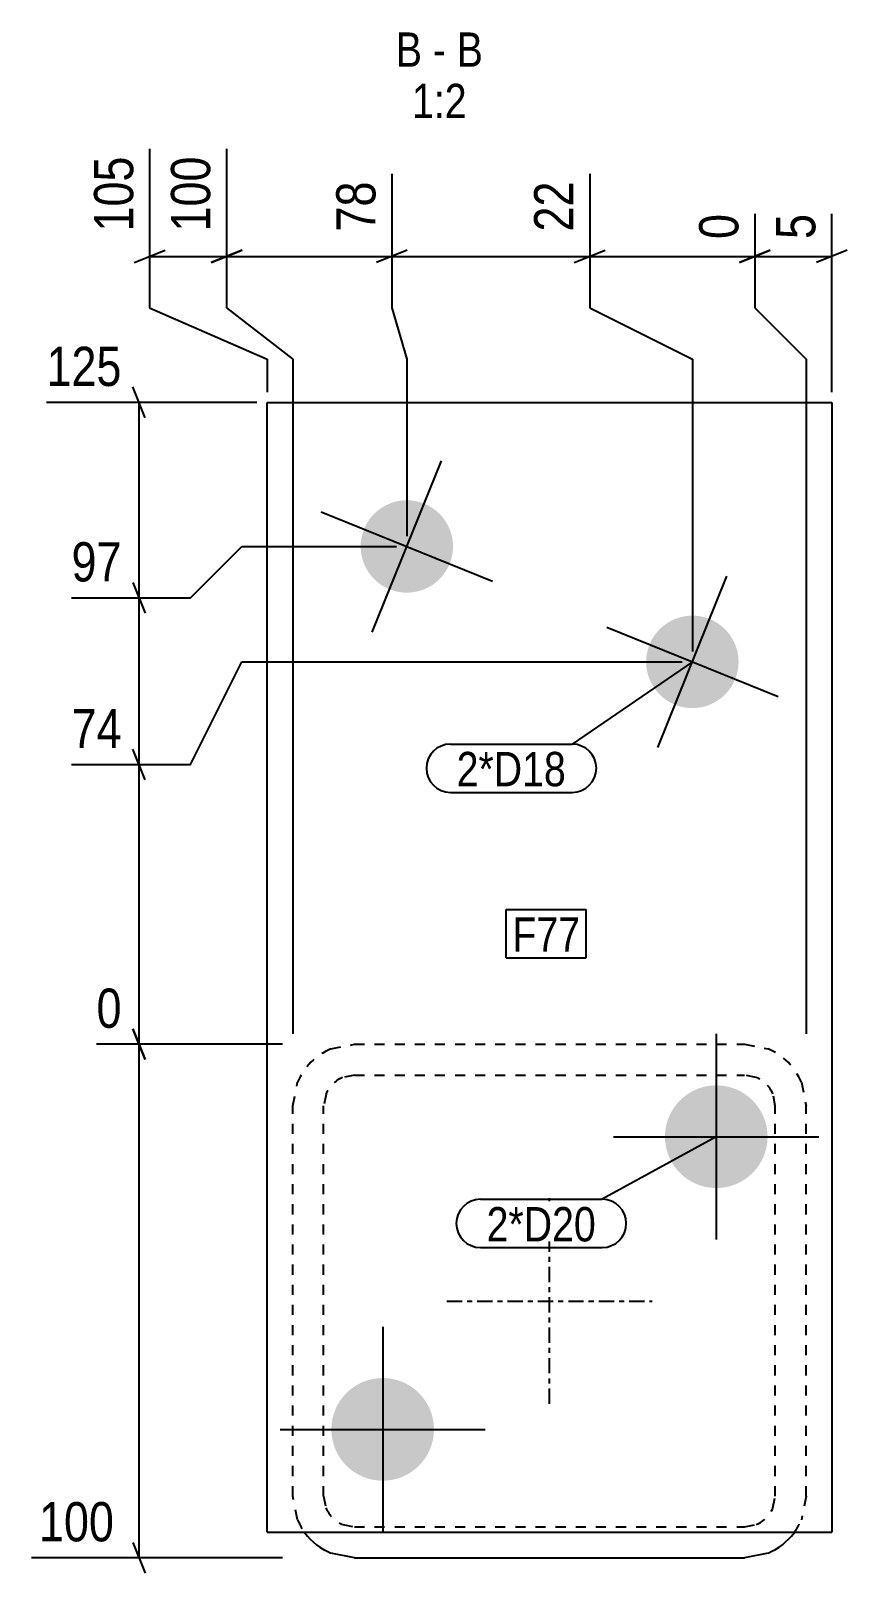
# Model space of a CAD drawing. Header units: millimetres. Extents: x 10 to 27817, y -3 to 621.
# Drawn here: x 6308.6 to 6467.7, y 4.8 to 305.2 of the extents above; entities that cross this region are included whole.
import ezdxf

# ---------------------------------------------------------------- set-up
doc = ezdxf.new("R2010")
doc.units = ezdxf.units.MM
doc.linetypes.add('DXK_LINE_DOT2', pattern=[3.9198, 1.9599, -1.9599])
doc.linetypes.add('DXK_LINE_DOT3', pattern=[5.9187, 2.979, -0.9799, 0.9799, -0.9799])
for name, color, linetype in [('MÅLSÆTNING', 7, 'Continuous'), ('STÅL', 7, 'Continuous'), ('TEKST', 7, 'Continuous')]:
    doc.layers.add(name, color=color, linetype=linetype)
doc.styles.add('Arial Narrow', font='ARIALN.TTF', dxfattribs={"height": 0.2})

msp = doc.modelspace()

# ---------------------------------------------------------------- hatches: boundary and pattern name
at = {"layer": 'STÅL', "linetype": 'Continuous'}
for points in [[(6385.24, 213.09, -1), (6378.5, 196.4, -1)], [(6440.87, 190.61, -1), (6434.13, 173.92, -1)], [(6452.16, 89.8, -1), (6432.16, 89.8, -1)], [(6387.16, 32.8, -1), (6367.16, 32.8, -1)]]:
    msp.add_hatch(color=96, dxfattribs=at).paths.add_polyline_path(points)

# ---------------------------------------------------------------- linework, layer by layer
at = {"layer": 'MÅLSÆTNING', "color": 7, "linetype": 'Continuous'}
for p, q in [((6331.75, 282.16), (6331.75, 251.22)), ((6346.75, 282.16), (6346.75, 251.22)), ((6346.75, 282.16), (6346.75, 251.22)), ((6378.95, 277.28), (6378.95, 251.22)), ((6378.95, 277.28), (6378.95, 251.22)), ((6417.5, 277.28), (6417.5, 251.22)), ((6417.5, 277.28), (6417.5, 251.22)), ((6449.66, 269.49), (6449.66, 251.22)), ((6449.66, 269.49), (6449.66, 251.22)), ((6464.66, 234.8), (6464.66, 269.49)), ((6328.75, 260.02), (6334.75, 262.42)), ((6343.75, 260.02), (6349.75, 262.42)), ((6349.75, 262.42), (6343.75, 260.02)), ((6381.95, 262.42), (6375.95, 260.02)), ((6381.95, 262.42), (6375.95, 260.02)), ((6414.5, 260.02), (6420.5, 262.42)), ((6414.5, 260.02), (6420.5, 262.42)), ((6446.66, 260.02), (6452.66, 262.42)), ((6467.66, 262.42), (6461.66, 260.02)), ((6331.75, 261.22), (6346.75, 261.22)), ((6346.75, 261.22), (6378.95, 261.22)), ((6378.95, 261.22), (6417.5, 261.22)), ((6417.5, 261.22), (6449.66, 261.22)), ((6449.66, 261.22), (6464.66, 261.22)), ((6331.75, 251.22), (6354.66, 241.22)), ((6346.75, 251.22), (6359.66, 241.22)), ((6346.75, 251.22), (6359.66, 241.22)), ((6378.95, 251.22), (6381.87, 241.22)), ((6378.95, 251.22), (6381.87, 241.22)), ((6417.5, 251.22), (6437.5, 241.22)), ((6417.5, 251.22), (6437.5, 241.22)), ((6449.66, 251.22), (6459.66, 241.22)), ((6449.66, 251.22), (6459.66, 241.22)), ((6354.66, 241.22), (6354.66, 234.8)), ((6359.66, 241.22), (6359.66, 109.8)), ((6359.66, 241.22), (6359.66, 109.8)), ((6381.87, 241.22), (6381.87, 206.74)), ((6381.87, 241.22), (6381.87, 206.74)), ((6437.5, 241.22), (6437.5, 184.27)), ((6437.5, 241.22), (6437.5, 184.27)), ((6459.66, 241.22), (6459.66, 109.8)), ((6459.66, 241.22), (6459.66, 109.8)), ((6330.89, 229.8), (6328.49, 235.8)), ((6352.66, 232.8), (6311.66, 232.8)), ((6329.69, 194.74), (6329.69, 232.8)), ((6339.69, 194.74), (6349.69, 204.74)), ((6339.69, 194.74), (6349.69, 204.74)), ((6349.69, 204.74), (6379.87, 204.74)), ((6349.69, 204.74), (6379.87, 204.74)), ((6328.49, 197.74), (6330.89, 191.74)), ((6328.49, 197.74), (6330.89, 191.74)), ((6316.54, 194.74), (6339.69, 194.74)), ((6316.54, 194.74), (6339.69, 194.74)), ((6329.69, 162.27), (6329.69, 194.74)), ((6339.69, 162.27), (6349.69, 182.27)), ((6339.69, 162.27), (6349.69, 182.27)), ((6349.69, 182.27), (6435.5, 182.27)), ((6349.69, 182.27), (6435.5, 182.27)), ((6330.89, 159.27), (6328.49, 165.27)), ((6330.89, 159.27), (6328.49, 165.27)), ((6316.54, 162.27), (6339.69, 162.27)), ((6316.54, 162.27), (6339.69, 162.27)), ((6329.69, 107.8), (6329.69, 162.27)), ((6328.49, 110.8), (6330.89, 104.8)), ((6330.89, 104.8), (6328.49, 110.8)), ((6357.66, 107.8), (6321.41, 107.8)), ((6357.66, 107.8), (6321.41, 107.8)), ((6329.69, 7.8), (6329.69, 107.8)), ((6328.49, 10.8), (6330.89, 4.8)), ((6357.66, 7.8), (6308.75, 7.8))]:
    msp.add_line(p, q, dxfattribs=at)
at = {"layer": 'STÅL', "color": 2, "linetype": 'Continuous'}
for p, q in [((6354.66, 12.8), (6354.66, 232.8)), ((6354.66, 232.8), (6464.66, 232.8)), ((6464.66, 232.8), (6464.66, 12.8)), ((6354.66, 12.8), (6464.66, 12.8)), ((6371.66, 7.8), (6367.07, 8.71)), ((6371.66, 7.8), (6447.66, 7.8)), ((6452.26, 8.71), (6447.66, 7.8))]:
    msp.add_line(p, q, dxfattribs=at)
at = {"layer": 'STÅL', "color": 96, "linetype": 'Continuous'}
for p, q in [((6375.12, 188.05), (6388.61, 221.43)), ((6365.18, 211.49), (6398.56, 198)), ((6430.75, 165.58), (6444.24, 198.96)), ((6420.81, 189.01), (6454.19, 175.52)), ((6442.16, 109.8), (6442.16, 69.8)), ((6422.16, 89.8), (6462.16, 89.8)), ((6377.16, 52.8), (6377.16, 12.8)), ((6357.16, 32.8), (6397.16, 32.8))]:
    msp.add_line(p, q, dxfattribs=at)
at = {"layer": 'STÅL', "color": 7, "linetype": 'DXK_LINE_DOT2'}
for p, q in [((6367.07, 106.89), (6371.66, 107.8)), ((6371.66, 107.8), (6447.66, 107.8)), ((6447.66, 107.8), (6452.26, 106.89)), ((6359.66, 95.8), (6360.58, 100.39)), ((6371.66, 101.8), (6369.37, 101.34)), ((6371.66, 101.8), (6447.66, 101.8)), ((6449.96, 101.34), (6447.66, 101.8)), ((6458.75, 100.39), (6459.66, 95.8)), ((6366.12, 98.1), (6365.66, 95.8)), ((6453.66, 95.8), (6453.21, 98.1)), ((6359.66, 19.8), (6359.66, 95.8)), ((6365.66, 19.8), (6365.66, 95.8)), ((6453.66, 19.8), (6453.66, 95.8)), ((6459.66, 19.8), (6459.66, 95.8)), ((6360.58, 15.21), (6359.66, 19.8)), ((6365.66, 19.8), (6366.12, 17.5)), ((6453.21, 17.5), (6453.66, 19.8)), ((6459.66, 19.8), (6458.75, 15.21)), ((6369.37, 14.26), (6371.66, 13.8)), ((6371.66, 13.8), (6447.66, 13.8)), ((6447.66, 13.8), (6449.96, 14.26))]:
    msp.add_line(p, q, dxfattribs=at)
at = {"layer": 'STÅL', "color": 7, "linetype": 'DXK_LINE_DOT3'}
for p, q in [((6409.66, 37.8), (6409.66, 77.8)), ((6389.66, 57.8), (6429.66, 57.8))]:
    msp.add_line(p, q, dxfattribs=at)
at = {"layer": 'STÅL', "color": 7, "linetype": 'DXK_LINE_DOT2'}
for centre, radius, start, end in [((6371.66, 95.8), 12, 112.5, 157.5), ((6447.66, 95.8), 12, 22.5, 67.5), ((6371.66, 95.8), 6, 112.5, 157.5), ((6447.66, 95.8), 6, 22.5, 67.5), ((6371.66, 19.8), 12, 202.5, 216.4486), ((6371.66, 19.8), 6, 202.5, 247.5), ((6447.66, 19.8), 6, 292.5, 337.5), ((6447.66, 19.8), 12, 323.5514, 337.5)]:
    msp.add_arc(centre, radius, start, end, dxfattribs=at)
at = {"layer": 'STÅL', "color": 2, "linetype": 'Continuous'}
for centre, start, end in [((6371.66, 19.8), 216.4486, 247.5), ((6447.66, 19.8), 292.5, 323.5514)]:
    msp.add_arc(centre, 12, start, end, dxfattribs=at)

# ---------------------------------------------------------------- wipeouts: each hides what was drawn before it
at = {"color": 0, "linetype": 'Continuous'}
for points, layer in [([(6330.15, 282.3), (6318.95, 282.3), (6318.95, 264.48), (6330.15, 264.48)], 'MÅLSÆTNING'), ([(6345.15, 282.3), (6333.95, 282.3), (6333.95, 264.48), (6345.15, 264.48)], 'MÅLSÆTNING'), ([(6377.35, 277.43), (6366.15, 277.43), (6366.15, 264.48), (6377.35, 264.48)], 'MÅLSÆTNING'), ([(6415.9, 277.43), (6404.7, 277.43), (6404.7, 264.48), (6415.9, 264.48)], 'MÅLSÆTNING'), ([(6326.43, 9.4), (6326.43, 20.6), (6308.6, 20.6), (6308.6, 9.4)], 'MÅLSÆTNING'), ([(6384.83, 298.16), (6384.83, 305.16), (6379.72, 305.16), (6379.72, 298.16)], 'TEKST'), ([(6389.48, 298.16), (6389.48, 305.16), (6386.93, 305.16), (6386.93, 298.16)], 'TEKST'), ([(6396.69, 298.16), (6396.69, 305.16), (6391.58, 305.16), (6391.58, 298.16)], 'TEKST'), ([(6393.54, 288.16), (6393.54, 295.16), (6382.87, 295.16), (6382.87, 288.16)], 'TEKST')]:
    msp.add_wipeout(points, dxfattribs=at).dxf.layer = layer
at = {"color": 0}
for points in [[(6412.89, 158.05), (6412.89, 165.05), (6391.57, 165.05), (6391.57, 158.05)], [(6415.63, 125.83), (6415.63, 132.83), (6402.42, 132.83), (6402.42, 125.83)]]:
    msp.add_wipeout(points, dxfattribs=at).dxf.layer = 'TEKST'

# ---------------------------------------------------------------- next in the draw order: texts
at = {"layer": 'MÅLSÆTNING', "color": 3, "linetype": 'Continuous', "style": 'Arial Narrow'}
for s, p in [('105', (6328.55, 266.08)), ('100', (6343.55, 266.08)), ('78', (6375.75, 266.08)), ('22', (6414.3, 266.08))]:
    msp.add_text(s, height=7.635, rotation=90.0002, dxfattribs=at).set_placement(p)
msp.add_text('100', height=7.635, dxfattribs=at).set_placement((6310.2, 11))
at = {"layer": 'TEKST', "color": 3, "linetype": 'Continuous', "style": 'Arial Narrow'}
for s, height, p in [('B', 6.68, (6379.72, 298.16)), ('B', 6.68, (6391.58, 298.16)), ('-', 6.68, (6386.93, 298.16)), ('1:2', 6.681, (6382.87, 288.16))]:
    msp.add_text(s, height=height, dxfattribs=at).set_placement(p)

# ---------------------------------------------------------------- next in the draw order: wipeouts: each hides what was drawn before it
at = {"color": 0, "linetype": 'Continuous'}
for points in [[(6463.06, 271.09), (6451.86, 271.09), (6451.86, 263.02), (6463.06, 263.02)], [(6327.89, 234.4), (6327.89, 245.6), (6310.06, 245.6), (6310.06, 234.4)], [(6327.89, 196.34), (6327.89, 207.54), (6314.94, 207.54), (6314.94, 196.34)], [(6327.89, 163.87), (6327.89, 175.07), (6314.94, 175.07), (6314.94, 163.87)], [(6327.89, 109.4), (6327.89, 120.6), (6319.81, 120.6), (6319.81, 109.4)]]:
    msp.add_wipeout(points, dxfattribs=at).dxf.layer = 'MÅLSÆTNING'
at = {"color": 0}
for points in [[(6412.89, 158.05), (6412.89, 165.05), (6391.57, 165.05), (6391.57, 158.05)], [(6415.63, 125.83), (6415.63, 132.83), (6402.42, 132.83), (6402.42, 125.83)], [(6418.73, 69.41), (6418.73, 76.41), (6397.41, 76.41), (6397.41, 69.41)]]:
    msp.add_wipeout(points, dxfattribs=at).dxf.layer = 'TEKST'

# ---------------------------------------------------------------- next in the draw order: linework, layer by layer
at = {"layer": 'MÅLSÆTNING', "color": 7, "linetype": 'Continuous'}
msp.add_line((6452.66, 262.42), (6446.66, 260.02), dxfattribs=at)
at = {"layer": 'TEKST', "color": 7, "linetype": 'Continuous'}
for p, q in [((6437.5, 182.27), (6414.09, 166.25)), ((6390.37, 166.25), (6414.09, 166.25)), ((6390.37, 156.85), (6414.09, 156.85)), ((6401.22, 134.03), (6416.83, 134.03)), ((6401.22, 124.63), (6401.22, 134.03)), ((6416.83, 124.63), (6416.83, 134.03)), ((6401.22, 124.63), (6416.83, 124.63))]:
    msp.add_line(p, q, dxfattribs=at)
for centre, start, end in [((6390.37, 161.55), 90, 270), ((6414.09, 161.55), 270, 90)]:
    msp.add_arc(centre, 4.7, start, end, dxfattribs=at)

# ---------------------------------------------------------------- next in the draw order: texts
at = {"layer": 'MÅLSÆTNING', "color": 3, "linetype": 'Continuous', "style": 'Arial Narrow'}
msp.add_text('5', height=7.64, rotation=90.0002, dxfattribs=at).set_placement((6461.46, 264.62))
for s, height, p in [('125', 7.635, (6311.66, 236)), ('97', 7.635, (6316.54, 197.94)), ('74', 7.635, (6316.54, 165.47)), ('0', 7.64, (6321.41, 111))]:
    msp.add_text(s, height=height, dxfattribs=at).set_placement(p)
at = {"layer": 'TEKST', "color": 3, "style": 'Arial Narrow'}
for s, p in [('2*D18', (6391.57, 158.05)), ('F77', (6402.42, 125.83))]:
    msp.add_text(s, height=6.681, dxfattribs=at).set_placement(p)

# ---------------------------------------------------------------- next in the draw order: wipeouts: each hides what was drawn before it
at = {"color": 0}
msp.add_wipeout([(6418.73, 69.41), (6418.73, 76.41), (6397.41, 76.41), (6397.41, 69.41)], dxfattribs=at).dxf.layer = 'TEKST'

# ---------------------------------------------------------------- next in the draw order: linework, layer by layer
at = {"layer": 'TEKST', "color": 7, "linetype": 'Continuous'}
for p, q in [((6442.16, 89.8), (6419.93, 77.61)), ((6396.21, 77.61), (6419.93, 77.61)), ((6396.21, 68.21), (6419.93, 68.21))]:
    msp.add_line(p, q, dxfattribs=at)
for centre, start, end in [((6396.21, 72.91), 90, 270), ((6419.93, 72.91), 270, 90)]:
    msp.add_arc(centre, 4.7, start, end, dxfattribs=at)

# ---------------------------------------------------------------- next in the draw order: texts
at = {"layer": 'TEKST', "color": 3, "style": 'Arial Narrow'}
msp.add_text('2*D20', height=6.681, dxfattribs=at).set_placement((6397.41, 69.41))

# ---------------------------------------------------------------- next in the draw order: wipeouts: each hides what was drawn before it
at = {"color": 0, "linetype": 'Continuous'}
msp.add_wipeout([(6448.06, 271.09), (6436.86, 271.09), (6436.86, 263.02), (6448.06, 263.02)], dxfattribs=at).dxf.layer = 'MÅLSÆTNING'

# ---------------------------------------------------------------- next in the draw order: texts
at = {"layer": 'MÅLSÆTNING', "color": 3, "linetype": 'Continuous', "style": 'Arial Narrow'}
msp.add_text('0', height=7.64, rotation=90.0002, dxfattribs=at).set_placement((6446.46, 264.62))

doc.saveas('drawing.dxf')
